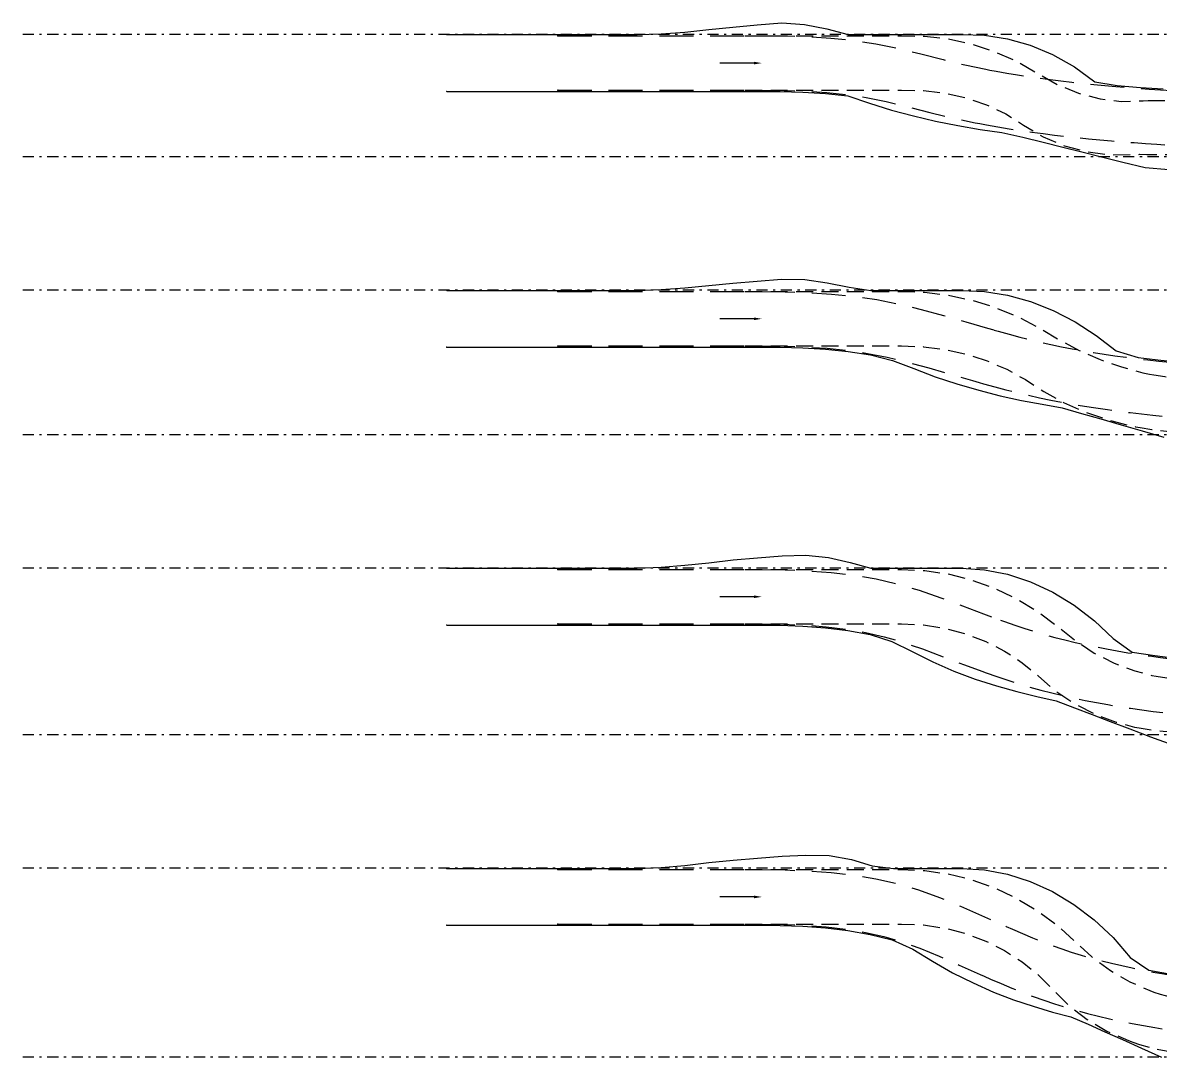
# Model space of a CAD drawing. Header units: millimetres. Extents: x -50 to 50, y -12 to 82.
# Drawn here: x -50 to 1.2, y 35 to 81.5 of the extents above; entities that cross this region are included whole.
import ezdxf
from ezdxf import colors
from ezdxf.entities.mleader import LeaderData, LeaderLine
from ezdxf.math import Vec2, Vec3

# ---------------------------------------------------------------- set-up
doc = ezdxf.new("R2010")
doc.units = ezdxf.units.MM
for name, pattern in [('DASHDOT', [1, 0.5, -0.25, 0, -0.25]), ('DASHED', [0.75, 0.5, -0.25]), ('DASHEDX2', [1.5, 1, -0.5])]:
    doc.linetypes.add(name, pattern=pattern)
doc.layers.add('ATVEHICLE', color=7, linetype='Continuous')
doc.layers.add('vej', color=7, linetype='DASHDOT')
doc.styles.get("Standard").update_dxf_attribs({"font": 'romans'})

# ---------------------------------------------------------------- blocks, each defined once
blk = doc.blocks.new('*U1565')
at = {"layer": 'ATVEHICLE', "color": 2, "lineweight": 0}
blk.add_circle((0, 0), 0.0127, dxfattribs=at)
blk = doc.blocks.new('*U1566')
at = {"layer": 'ATVEHICLE', "color": 2, "lineweight": 0}
blk.add_circle((0, 0), 0.0127, dxfattribs=at)
blk = doc.blocks.new('*U1567')
at = {"layer": 'ATVEHICLE', "color": 1, "lineweight": 0}
blk.add_circle((0, 0), 0.0127, dxfattribs=at)
blk = doc.blocks.new('*U1568')
at = {"layer": 'ATVEHICLE', "color": 1, "lineweight": 0}
blk.add_circle((0, 0), 0.0127, dxfattribs=at)
blk = doc.blocks.new('*U1575')
at = {"layer": 'ATVEHICLE', "color": 2, "lineweight": 0}
blk.add_circle((0, 0), 0.0127, dxfattribs=at)
blk = doc.blocks.new('*U1576')
at = {"layer": 'ATVEHICLE', "color": 2, "lineweight": 0}
blk.add_circle((0, 0), 0.0127, dxfattribs=at)
blk = doc.blocks.new('*U1577')
at = {"layer": 'ATVEHICLE', "color": 1, "lineweight": 0}
blk.add_circle((0, 0), 0.0127, dxfattribs=at)
blk = doc.blocks.new('*U1578')
at = {"layer": 'ATVEHICLE', "color": 1, "lineweight": 0}
blk.add_circle((0, 0), 0.0127, dxfattribs=at)
blk = doc.blocks.new('*U1585')
at = {"layer": 'ATVEHICLE', "color": 2, "lineweight": 0}
blk.add_circle((0, 0), 0.0127, dxfattribs=at)
blk = doc.blocks.new('*U1586')
at = {"layer": 'ATVEHICLE', "color": 2, "lineweight": 0}
blk.add_circle((0, 0), 0.0127, dxfattribs=at)
blk = doc.blocks.new('*U1587')
at = {"layer": 'ATVEHICLE', "color": 1, "lineweight": 0}
blk.add_circle((0, 0), 0.0127, dxfattribs=at)
blk = doc.blocks.new('*U1588')
at = {"layer": 'ATVEHICLE', "color": 1, "lineweight": 0}
blk.add_circle((0, 0), 0.0127, dxfattribs=at)
blk = doc.blocks.new('*U1595')
at = {"layer": 'ATVEHICLE', "color": 2, "lineweight": 0}
blk.add_circle((0, 0), 0.0127, dxfattribs=at)
blk = doc.blocks.new('*U1596')
at = {"layer": 'ATVEHICLE', "color": 2, "lineweight": 0}
blk.add_circle((0, 0), 0.0127, dxfattribs=at)
blk = doc.blocks.new('*U1597')
at = {"layer": 'ATVEHICLE', "color": 1, "lineweight": 0}
blk.add_circle((0, 0), 0.0127, dxfattribs=at)
blk = doc.blocks.new('*U1598')
at = {"layer": 'ATVEHICLE', "color": 1, "lineweight": 0}
blk.add_circle((0, 0), 0.0127, dxfattribs=at)
blk = doc.blocks.new('BUS 15 S')
at = {"layer": 'ATVEHICLE', "color": 1, "linetype": 'Continuous', "ltscale": 1.524, "flags": 128}
for points in [[(-30.93, 80.974), (-29.859, 80.974), (-28.788, 80.974), (-27.716, 80.974), (-26.645, 80.974), (-25.573, 80.974), (-24.502, 80.974), (-23.43, 80.974), (-22.359, 80.974), (-21.288, 81.007), (-20.215, 81.085), (-19.137, 81.205), (-18.053, 81.316), (-16.96, 81.416), (-15.855, 81.507), (-15.855, 81.507), (-14.828, 81.429), (-13.835, 81.228), (-12.866, 80.984), (-11.848, 80.975), (-10.827, 80.975), (-9.807, 80.975), (-8.786, 80.975), (-7.765, 80.975), (-6.741, 80.947), (-5.707, 80.79), (-4.679, 80.497), (-3.67, 80.075), (-2.694, 79.531), (-1.772, 78.847), (-0.767, 78.686), (0.275, 78.604), (1.306, 78.534)], [(-30.93, 78.424), (-29.859, 78.424), (-28.788, 78.424), (-27.716, 78.424), (-26.645, 78.424), (-25.573, 78.424), (-24.502, 78.424), (-23.43, 78.424), (-22.359, 78.424), (-21.288, 78.424), (-20.216, 78.424), (-19.145, 78.424), (-18.073, 78.424), (-17.002, 78.424), (-15.931, 78.417), (-15.931, 78.417), (-15.931, 78.417), (-14.91, 78.39), (-13.892, 78.329), (-12.877, 78.224), (-11.907, 77.886), (-10.925, 77.585), (-9.934, 77.321), (-8.936, 77.09), (-7.934, 76.889), (-6.933, 76.714), (-5.955, 76.569), (-5.01, 76.369), (-4.097, 76.138), (-3.211, 75.915), (-2.359, 75.699), (-1.468, 75.474), (-0.507, 75.232), (0.496, 74.997), (1.552, 74.914)], [(-30.93, 69.474), (-29.859, 69.474), (-28.788, 69.474), (-27.716, 69.474), (-26.645, 69.474), (-25.573, 69.474), (-24.502, 69.474), (-23.43, 69.474), (-22.359, 69.474), (-21.287, 69.516), (-20.214, 69.593), (-19.138, 69.688), (-18.053, 69.804), (-16.963, 69.891), (-15.861, 69.977), (-15.861, 69.977), (-14.822, 69.956), (-13.812, 69.818), (-12.831, 69.616), (-11.848, 69.474), (-10.827, 69.474), (-9.807, 69.474), (-8.786, 69.474), (-7.765, 69.474), (-6.736, 69.429), (-5.699, 69.26), (-4.667, 68.971), (-3.651, 68.568), (-2.664, 68.056), (-1.717, 67.439), (-0.811, 66.751), (0.171, 66.45), (1.204, 66.334), (2.233, 66.233)], [(-30.93, 66.924), (-29.859, 66.924), (-28.788, 66.924), (-27.716, 66.924), (-26.645, 66.924), (-25.573, 66.924), (-24.502, 66.924), (-23.43, 66.924), (-22.359, 66.924), (-21.288, 66.924), (-20.216, 66.924), (-19.145, 66.924), (-18.073, 66.924), (-17.002, 66.924), (-15.931, 66.914), (-15.931, 66.914), (-15.931, 66.914), (-14.91, 66.884), (-13.892, 66.824), (-12.876, 66.721), (-11.868, 66.569), (-10.879, 66.324), (-9.921, 65.954), (-8.959, 65.582), (-7.981, 65.267), (-6.998, 64.981), (-6.026, 64.733), (-5.072, 64.527), (-4.141, 64.349), (-3.236, 64.195), (-2.366, 63.943), (-1.505, 63.694), (-0.595, 63.43), (0.354, 63.155), (1.328, 62.872)], [(-30.93, 56.975), (-29.859, 56.975), (-28.788, 56.975), (-27.716, 56.975), (-26.645, 56.975), (-25.573, 56.975), (-24.502, 56.975), (-23.43, 56.975), (-22.359, 56.975), (-21.287, 57.03), (-20.213, 57.12), (-19.135, 57.228), (-18.046, 57.357), (-16.95, 57.451), (-15.84, 57.54), (-15.84, 57.54), (-14.78, 57.567), (-13.754, 57.46), (-12.782, 57.232), (-11.848, 56.975), (-10.827, 56.975), (-9.807, 56.975), (-8.786, 56.975), (-7.765, 56.975), (-6.735, 56.912), (-5.699, 56.706), (-4.672, 56.367), (-3.669, 55.902), (-2.706, 55.316), (-1.794, 54.617), (-0.947, 53.813), (-0.089, 53.201), (0.926, 53.052), (1.954, 52.922)], [(-30.93, 54.425), (-29.859, 54.425), (-28.788, 54.425), (-27.716, 54.425), (-26.645, 54.425), (-25.573, 54.425), (-24.502, 54.425), (-23.43, 54.425), (-22.359, 54.425), (-21.288, 54.425), (-20.216, 54.425), (-19.145, 54.425), (-18.073, 54.425), (-17.002, 54.424), (-15.931, 54.412), (-15.931, 54.412), (-15.931, 54.412), (-14.911, 54.375), (-13.893, 54.301), (-12.88, 54.178), (-11.876, 53.996), (-10.907, 53.69), (-9.985, 53.232), (-9.059, 52.766), (-8.111, 52.356), (-7.151, 51.997), (-6.203, 51.687), (-5.275, 51.43), (-4.376, 51.208), (-3.509, 51.011), (-2.687, 50.699), (-1.889, 50.395), (-1.081, 50.088), (-0.198, 49.752), (0.732, 49.398), (1.697, 49.056)], [(-30.93, 43.475), (-29.859, 43.475), (-28.788, 43.475), (-27.716, 43.475), (-26.645, 43.475), (-25.573, 43.475), (-24.502, 43.475), (-23.43, 43.475), (-22.359, 43.475), (-21.287, 43.525), (-20.214, 43.613), (-19.134, 43.738), (-18.048, 43.848), (-16.953, 43.942), (-15.843, 44.034), (-15.843, 44.034), (-14.781, 44.07), (-13.717, 44.067), (-12.725, 43.876), (-11.795, 43.6), (-10.827, 43.475), (-9.807, 43.475), (-8.786, 43.475), (-7.765, 43.475), (-6.738, 43.42), (-5.704, 43.223), (-4.678, 42.894), (-3.676, 42.438), (-2.712, 41.861), (-1.799, 41.17), (-0.95, 40.374), (-0.182, 39.476), (0.66, 38.905), (1.668, 38.729)], [(-30.93, 40.925), (-29.859, 40.925), (-28.788, 40.925), (-27.716, 40.925), (-26.645, 40.925), (-25.573, 40.925), (-24.502, 40.925), (-23.43, 40.925), (-22.359, 40.925), (-21.288, 40.925), (-20.216, 40.925), (-19.145, 40.925), (-18.073, 40.925), (-17.002, 40.924), (-15.931, 40.913), (-15.931, 40.913), (-15.931, 40.913), (-14.911, 40.878), (-13.893, 40.806), (-12.879, 40.687), (-11.875, 40.509), (-10.885, 40.262), (-9.957, 39.846), (-9.07, 39.313), (-8.174, 38.781), (-7.251, 38.327), (-6.335, 37.916), (-5.428, 37.574), (-4.541, 37.277), (-3.682, 37.021), (-2.854, 36.808), (-2.074, 36.473), (-1.321, 36.135), (-0.534, 35.781), (0.327, 35.395), (1.233, 34.988)]]:
    blk.add_lwpolyline(points, dxfattribs=at)
at = {"layer": 'ATVEHICLE', "color": 2, "linetype": 'DASHEDX2', "ltscale": 1.524, "flags": 128}
for points in [[(-25.93, 80.924), (-24.91, 80.924), (-23.889, 80.924), (-22.869, 80.924), (-21.848, 80.924), (-20.827, 80.924), (-19.807, 80.924), (-18.786, 80.924), (-17.765, 80.924), (-16.741, 80.924), (-15.707, 80.914), (-14.672, 80.882), (-13.642, 80.817), (-12.624, 80.712), (-11.624, 80.56), (-10.614, 80.351), (-9.598, 80.106), (-8.596, 79.854), (-7.62, 79.617), (-6.677, 79.414), (-6.49, 79.378)], [(-6.49, 79.378), (-6.204, 79.325), (-5.726, 79.24), (-5.244, 79.161), (-4.76, 79.087), (-4.274, 79.017), (-3.786, 78.952), (-3.295, 78.891), (-2.803, 78.834), (-2.31, 78.78), (-1.815, 78.73), (-1.319, 78.684), (-0.822, 78.64), (-0.324, 78.599), (0.176, 78.561), (0.675, 78.526), (1.176, 78.492), (1.677, 78.461), (2.179, 78.432), (2.682, 78.405), (3.185, 78.38), (3.688, 78.356), (4.192, 78.334), (4.696, 78.313), (5.201, 78.294), (5.706, 78.276), (6.211, 78.259), (6.716, 78.243), (7.222, 78.229), (7.728, 78.215), (8.234, 78.202), (8.74, 78.191), (9.247, 78.179), (9.753, 78.169), (10.26, 78.159), (10.767, 78.15), (11.274, 78.142), (11.781, 78.134), (12.288, 78.127), (12.796, 78.12), (13.303, 78.113), (13.811, 78.108), (14.318, 78.102), (14.826, 78.097), (15.333, 78.092), (15.841, 78.087), (16.349, 78.083), (16.857, 78.079), (17.365, 78.076), (17.873, 78.072), (18.381, 78.069), (18.889, 78.066), (19.397, 78.063), (19.905, 78.061), (20.413, 78.058), (20.921, 78.056), (21.43, 78.054), (21.938, 78.052), (22.446, 78.05), (22.954, 78.048), (23.056, 78.048)], [(-25.93, 78.474), (-24.91, 78.474), (-23.889, 78.474), (-22.869, 78.474), (-21.848, 78.474), (-20.827, 78.474), (-19.807, 78.474), (-18.786, 78.474), (-17.765, 78.474), (-16.747, 78.474), (-15.749, 78.464), (-14.778, 78.434), (-13.836, 78.375), (-12.926, 78.281), (-12.056, 78.148), (-11.154, 77.961), (-10.19, 77.729), (-9.191, 77.477), (-8.176, 77.231), (-7.155, 77.011), (-6.952, 76.972)], [(-6.952, 76.972), (-6.648, 76.915), (-6.14, 76.825), (-5.632, 76.742), (-5.122, 76.663), (-4.612, 76.59), (-4.101, 76.522), (-3.59, 76.459), (-3.078, 76.399), (-2.566, 76.344), (-2.054, 76.292), (-1.542, 76.244), (-1.03, 76.199), (-0.518, 76.157), (-0.006, 76.118), (0.506, 76.081), (1.018, 76.047), (1.53, 76.016), (2.042, 75.986), (2.553, 75.958), (3.065, 75.933), (3.576, 75.908), (4.088, 75.886), (4.599, 75.865), (5.11, 75.846), (5.621, 75.827), (6.132, 75.81), (6.643, 75.795), (7.153, 75.78), (7.664, 75.766), (8.174, 75.753), (8.684, 75.741), (9.195, 75.73), (9.705, 75.72), (10.215, 75.71), (10.725, 75.701), (11.234, 75.692), (11.744, 75.684), (12.254, 75.677), (12.763, 75.67), (13.273, 75.664), (13.783, 75.658), (14.292, 75.652), (14.801, 75.647), (15.311, 75.642), (15.82, 75.637), (16.329, 75.633), (16.838, 75.629), (17.348, 75.626), (17.857, 75.622), (18.366, 75.619), (18.875, 75.616), (19.384, 75.613), (19.893, 75.611), (20.402, 75.608), (20.911, 75.606), (21.42, 75.604), (21.929, 75.602), (22.437, 75.6), (22.946, 75.598), (23.048, 75.598)], [(-25.93, 69.424), (-24.91, 69.424), (-23.889, 69.424), (-22.869, 69.424), (-21.848, 69.424), (-20.827, 69.424), (-19.807, 69.424), (-18.786, 69.424), (-17.765, 69.424), (-16.737, 69.423), (-15.698, 69.41), (-14.659, 69.376), (-13.624, 69.31), (-12.598, 69.206), (-11.586, 69.057), (-10.586, 68.86), (-9.579, 68.615), (-8.576, 68.342), (-7.582, 68.057), (-6.6, 67.774), (-6.308, 67.691)], [(-6.308, 67.691), (-6.114, 67.636), (-5.631, 67.503), (-5.151, 67.376), (-4.675, 67.254), (-4.212, 67.143), (-3.745, 67.039), (-3.273, 66.942), (-2.798, 66.85), (-2.319, 66.763), (-1.838, 66.683), (-1.353, 66.607), (-0.866, 66.536), (-0.377, 66.469), (0.114, 66.407), (0.606, 66.349), (1.1, 66.294), (1.596, 66.243), (2.093, 66.196), (2.591, 66.151), (3.09, 66.11), (3.59, 66.071), (4.091, 66.034), (4.593, 66), (5.095, 65.969), (5.598, 65.939), (6.102, 65.911), (6.606, 65.886), (7.11, 65.861), (7.615, 65.839), (8.121, 65.818), (8.626, 65.798), (9.132, 65.78), (9.638, 65.763), (10.145, 65.747), (10.652, 65.732), (11.159, 65.718), (11.666, 65.705), (12.174, 65.693), (12.681, 65.682), (13.189, 65.671), (13.697, 65.661), (14.205, 65.652), (14.713, 65.644), (15.221, 65.636), (15.73, 65.628), (16.238, 65.621), (16.747, 65.615), (17.255, 65.609), (17.764, 65.603), (18.273, 65.598), (18.782, 65.593), (19.291, 65.588), (19.8, 65.584), (20.309, 65.58), (20.818, 65.576), (21.327, 65.573), (21.836, 65.57), (22.346, 65.567), (22.855, 65.564), (23.059, 65.563)], [(-25.93, 66.974), (-24.91, 66.974), (-23.889, 66.974), (-22.869, 66.974), (-21.848, 66.974), (-20.827, 66.974), (-19.807, 66.974), (-18.786, 66.974), (-17.765, 66.974), (-16.747, 66.973), (-15.747, 66.961), (-14.77, 66.928), (-13.818, 66.868), (-12.892, 66.774), (-11.994, 66.642), (-11.114, 66.467), (-10.192, 66.243), (-9.238, 65.984), (-8.263, 65.704), (-7.274, 65.419), (-6.975, 65.334)], [(-6.975, 65.334), (-6.776, 65.277), (-6.275, 65.139), (-5.772, 65.006), (-5.268, 64.877), (-4.767, 64.757), (-4.263, 64.645), (-3.758, 64.54), (-3.251, 64.442), (-2.742, 64.35), (-2.232, 64.265), (-1.722, 64.185), (-1.21, 64.11), (-0.699, 64.04), (-0.186, 63.975), (0.326, 63.915), (0.839, 63.858), (1.352, 63.806), (1.866, 63.756), (2.379, 63.71), (2.892, 63.668), (3.406, 63.628), (3.919, 63.59), (4.432, 63.556), (4.945, 63.523), (5.458, 63.493), (5.971, 63.465), (6.484, 63.439), (6.997, 63.414), (7.509, 63.391), (8.022, 63.37), (8.534, 63.35), (9.046, 63.332), (9.558, 63.314), (10.07, 63.298), (10.582, 63.283), (11.094, 63.269), (11.605, 63.256), (12.117, 63.244), (12.628, 63.232), (13.139, 63.222), (13.651, 63.212), (14.162, 63.203), (14.673, 63.194), (15.184, 63.186), (15.695, 63.178), (16.206, 63.171), (16.716, 63.165), (17.227, 63.159), (17.738, 63.153), (18.248, 63.148), (18.759, 63.143), (19.269, 63.138), (19.78, 63.134), (20.29, 63.13), (20.801, 63.126), (21.311, 63.123), (21.821, 63.12), (22.331, 63.117), (22.842, 63.114), (23.046, 63.113)], [(-25.93, 56.925), (-24.91, 56.925), (-23.889, 56.925), (-22.869, 56.925), (-21.848, 56.925), (-20.827, 56.925), (-19.807, 56.925), (-18.786, 56.925), (-17.765, 56.925), (-16.736, 56.923), (-15.697, 56.907), (-14.66, 56.865), (-13.63, 56.787), (-12.614, 56.666), (-11.616, 56.495), (-10.641, 56.271), (-9.678, 55.988), (-8.701, 55.652), (-7.73, 55.291), (-6.774, 54.928), (-6.023, 54.649)], [(-25.93, 54.475), (-24.91, 54.475), (-23.889, 54.475), (-22.869, 54.475), (-21.848, 54.475), (-20.827, 54.475), (-19.807, 54.475), (-18.786, 54.475), (-17.765, 54.475), (-16.75, 54.473), (-15.758, 54.458), (-14.794, 54.418), (-13.859, 54.348), (-12.957, 54.24), (-12.088, 54.091), (-11.255, 53.9), (-10.425, 53.655), (-9.53, 53.347), (-8.597, 53), (-7.64, 52.636), (-6.863, 52.348)], [(-6.023, 54.649), (-5.837, 54.582), (-5.377, 54.42), (-4.921, 54.267), (-4.471, 54.124), (-4.025, 53.992), (-3.574, 53.868), (-3.117, 53.751), (-2.655, 53.641), (-2.188, 53.537), (-1.717, 53.439), (-1.242, 53.348), (-0.764, 53.262), (-0.283, 53.181), (0.201, 53.106), (0.688, 53.035), (1.176, 52.968), (1.667, 52.906), (2.159, 52.848), (2.652, 52.794), (3.148, 52.743), (3.644, 52.696), (4.142, 52.651), (4.64, 52.61), (5.14, 52.571), (5.64, 52.534), (6.141, 52.501), (6.643, 52.469), (7.145, 52.439), (7.648, 52.412), (8.152, 52.386), (8.656, 52.362), (9.16, 52.339), (9.665, 52.318), (10.17, 52.299), (10.675, 52.281), (11.181, 52.264), (11.687, 52.248), (12.193, 52.233), (12.7, 52.219), (13.206, 52.206), (13.713, 52.194), (14.22, 52.183), (14.728, 52.172), (15.235, 52.162), (15.742, 52.153), (16.25, 52.144), (16.758, 52.136), (17.265, 52.129), (17.773, 52.122), (18.281, 52.116), (18.79, 52.109), (19.298, 52.104), (19.806, 52.099), (20.314, 52.094), (20.823, 52.089), (21.331, 52.085), (21.84, 52.081), (22.348, 52.077), (22.857, 52.074), (23.06, 52.072)], [(-6.863, 52.348), (-6.668, 52.277), (-6.178, 52.105), (-5.687, 51.94), (-5.195, 51.783), (-4.703, 51.638), (-4.208, 51.501), (-3.71, 51.374), (-3.209, 51.254), (-2.706, 51.142), (-2.2, 51.037), (-1.694, 50.94), (-1.186, 50.848), (-0.677, 50.763), (-0.167, 50.683), (0.344, 50.609), (0.855, 50.539), (1.367, 50.475), (1.879, 50.414), (2.392, 50.358), (2.904, 50.305), (3.417, 50.256), (3.93, 50.21), (4.442, 50.168), (4.955, 50.128), (5.468, 50.091), (5.98, 50.056), (6.493, 50.024), (7.005, 49.993), (7.518, 49.965), (8.03, 49.939), (8.542, 49.915), (9.054, 49.892), (9.566, 49.87), (10.078, 49.851), (10.589, 49.832), (11.101, 49.815), (11.612, 49.799), (12.123, 49.784), (12.634, 49.77), (13.146, 49.757), (13.656, 49.744), (14.167, 49.733), (14.678, 49.722), (15.189, 49.713), (15.699, 49.703), (16.21, 49.695), (16.72, 49.687), (17.231, 49.679), (17.741, 49.672), (18.251, 49.666), (18.761, 49.66), (19.271, 49.654), (19.781, 49.649), (20.291, 49.644), (20.801, 49.639), (21.311, 49.635), (21.821, 49.631), (22.331, 49.627), (22.84, 49.624), (23.044, 49.622)], [(-25.93, 43.425), (-24.91, 43.425), (-23.889, 43.425), (-22.869, 43.425), (-21.848, 43.425), (-20.827, 43.425), (-19.807, 43.425), (-18.786, 43.425), (-17.765, 43.425), (-16.738, 43.423), (-15.702, 43.408), (-14.667, 43.368), (-13.64, 43.294), (-12.625, 43.176), (-11.629, 43.01), (-10.654, 42.79), (-9.709, 42.515), (-8.767, 42.175), (-7.814, 41.783), (-6.869, 41.366), (-5.939, 40.95), (-5.755, 40.868)], [(-25.93, 40.975), (-24.91, 40.975), (-23.889, 40.975), (-22.869, 40.975), (-21.848, 40.975), (-20.827, 40.975), (-19.807, 40.975), (-18.786, 40.975), (-17.765, 40.975), (-16.751, 40.973), (-15.76, 40.959), (-14.796, 40.922), (-13.862, 40.854), (-12.96, 40.749), (-12.091, 40.604), (-11.258, 40.416), (-10.465, 40.184), (-9.652, 39.89), (-8.779, 39.53), (-7.869, 39.13), (-6.937, 38.712), (-6.749, 38.628)], [(-5.755, 40.868), (-5.481, 40.747), (-5.028, 40.551), (-4.579, 40.363), (-4.135, 40.185), (-3.696, 40.018), (-3.262, 39.862), (-2.83, 39.717), (-2.389, 39.58), (-1.942, 39.451), (-1.488, 39.329), (-1.029, 39.214), (-0.564, 39.106), (-0.095, 39.004), (0.378, 38.908), (0.854, 38.818), (1.334, 38.734), (1.817, 38.655), (2.303, 38.581), (2.79, 38.512), (3.28, 38.447), (3.772, 38.386), (4.265, 38.329), (4.76, 38.276), (5.257, 38.226), (5.754, 38.18), (6.253, 38.136), (6.752, 38.096), (7.253, 38.058), (7.754, 38.022), (8.256, 37.989), (8.759, 37.958), (9.262, 37.929), (9.766, 37.902), (10.271, 37.877), (10.775, 37.854), (11.281, 37.832), (11.786, 37.811), (12.292, 37.792), (12.798, 37.774), (13.305, 37.758), (13.812, 37.742), (14.319, 37.727), (14.826, 37.714), (15.333, 37.701), (15.841, 37.689), (16.349, 37.678), (16.857, 37.668), (17.365, 37.659), (17.873, 37.65), (18.381, 37.641), (18.89, 37.633), (19.398, 37.626), (19.907, 37.619), (20.416, 37.613), (20.925, 37.607), (21.434, 37.602), (21.943, 37.597), (22.452, 37.592), (22.961, 37.587), (23.063, 37.586)], [(-6.749, 38.628), (-6.465, 38.504), (-5.99, 38.298), (-5.513, 38.099), (-5.034, 37.906), (-4.553, 37.722), (-4.071, 37.549), (-3.587, 37.387), (-3.098, 37.235), (-2.605, 37.092), (-2.108, 36.958), (-1.608, 36.833), (-1.106, 36.716), (-0.601, 36.606), (-0.095, 36.504), (0.413, 36.408), (0.922, 36.319), (1.432, 36.235), (1.943, 36.157), (2.455, 36.085), (2.967, 36.017), (3.48, 35.953), (3.993, 35.894), (4.506, 35.839), (5.019, 35.788), (5.532, 35.74), (6.046, 35.695), (6.559, 35.653), (7.073, 35.614), (7.586, 35.578), (8.099, 35.544), (8.613, 35.513), (9.126, 35.483), (9.639, 35.456), (10.152, 35.43), (10.664, 35.406), (11.177, 35.384), (11.69, 35.363), (12.202, 35.344), (12.714, 35.326), (13.227, 35.309), (13.739, 35.293), (14.25, 35.278), (14.762, 35.265), (15.274, 35.252), (15.786, 35.24), (16.297, 35.229), (16.809, 35.219), (17.32, 35.209), (17.831, 35.2), (18.342, 35.192), (18.853, 35.184), (19.364, 35.176), (19.875, 35.17), (20.386, 35.163), (20.897, 35.157), (21.408, 35.152), (21.919, 35.147), (22.429, 35.142), (22.94, 35.137), (23.042, 35.136)]]:
    blk.add_lwpolyline(points, dxfattribs=at)
at = {"layer": 'ATVEHICLE', "color": 2, "linetype": 'DASHED', "ltscale": 1.524, "flags": 128}
for points in [[(-18.64, 80.924), (-17.62, 80.924), (-16.599, 80.924), (-15.579, 80.924), (-14.558, 80.924), (-13.537, 80.924), (-12.517, 80.924), (-11.496, 80.924), (-10.475, 80.924), (-9.436, 80.904), (-8.381, 80.783), (-7.333, 80.556), (-6.305, 80.224), (-5.308, 79.79), (-4.354, 79.238), (-3.448, 78.724), (-2.505, 78.337), (-1.539, 78.084), (-0.566, 77.97), (0.398, 77.995), (0.62, 78.007)], [(-18.64, 78.474), (-17.62, 78.474), (-16.599, 78.474), (-15.579, 78.474), (-14.558, 78.474), (-13.537, 78.474), (-12.517, 78.474), (-11.496, 78.474), (-10.475, 78.474), (-9.473, 78.455), (-8.499, 78.341), (-7.553, 78.126), (-6.644, 77.815), (-5.78, 77.411), (-4.983, 76.907), (-4.103, 76.375), (-3.136, 75.971), (-2.106, 75.702), (-1.032, 75.571), (0.064, 75.584), (0.254, 75.592)], [(0.62, 78.007), (0.918, 78.008), (1.415, 78.01), (1.913, 78.012), (2.412, 78.014), (2.911, 78.015), (3.411, 78.016), (3.911, 78.017), (4.412, 78.018), (4.913, 78.019), (5.415, 78.02), (5.917, 78.02), (6.42, 78.021), (6.923, 78.021), (7.427, 78.022), (7.93, 78.022), (8.434, 78.022), (8.939, 78.023), (9.443, 78.023), (9.948, 78.023), (10.454, 78.023), (10.959, 78.023), (11.465, 78.023), (11.97, 78.024), (12.476, 78.024), (12.983, 78.024), (13.489, 78.024), (13.995, 78.024), (14.502, 78.024), (15.009, 78.024), (15.516, 78.024), (16.023, 78.024), (16.53, 78.024), (17.037, 78.024), (17.544, 78.024), (18.051, 78.024), (18.559, 78.024), (19.066, 78.024), (19.574, 78.024), (20.082, 78.024), (20.589, 78.024), (21.097, 78.024), (21.605, 78.024), (22.115, 78.024), (22.623, 78.024), (23.131, 78.024), (23.639, 78.024), (24.147, 78.024), (24.655, 78.024), (25.163, 78.024), (25.671, 78.024), (26.179, 78.024), (26.687, 78.024), (27.195, 78.024), (27.703, 78.024), (28.211, 78.024), (28.72, 78.024), (29.228, 78.024), (29.736, 78.024), (30.244, 78.024), (30.346, 78.024)], [(0.254, 75.592), (0.566, 75.59), (1.087, 75.588), (1.606, 75.586), (2.125, 75.585), (2.643, 75.584), (3.161, 75.582), (3.678, 75.581), (4.194, 75.58), (4.71, 75.58), (5.225, 75.579), (5.74, 75.578), (6.255, 75.578), (6.769, 75.577), (7.283, 75.577), (7.796, 75.577), (8.309, 75.576), (8.822, 75.576), (9.334, 75.576), (9.847, 75.576), (10.359, 75.575), (10.87, 75.575), (11.382, 75.575), (11.893, 75.575), (12.404, 75.575), (12.915, 75.575), (13.426, 75.575), (13.937, 75.575), (14.447, 75.575), (14.958, 75.575), (15.468, 75.575), (15.978, 75.575), (16.488, 75.574), (16.998, 75.574), (17.508, 75.574), (18.018, 75.574), (18.528, 75.574), (19.037, 75.574), (19.547, 75.574), (20.056, 75.574), (20.566, 75.574), (21.075, 75.574), (21.584, 75.574), (22.091, 75.574), (22.6, 75.574), (23.11, 75.574), (23.619, 75.574), (24.128, 75.574), (24.637, 75.574), (25.147, 75.574), (25.656, 75.574), (26.165, 75.574), (26.674, 75.574), (27.183, 75.574), (27.692, 75.574), (28.201, 75.574), (28.71, 75.574), (29.219, 75.574), (29.727, 75.574), (30.236, 75.574), (30.338, 75.574)], [(-18.64, 69.424), (-17.62, 69.424), (-16.599, 69.424), (-15.579, 69.424), (-14.558, 69.424), (-13.537, 69.424), (-12.517, 69.424), (-11.496, 69.424), (-10.475, 69.424), (-9.428, 69.39), (-8.372, 69.261), (-7.324, 69.036), (-6.292, 68.719), (-5.285, 68.31), (-4.314, 67.812), (-3.396, 67.259), (-2.475, 66.774), (-1.533, 66.363), (-0.576, 66.029), (0.394, 65.772), (0.687, 65.71)], [(-18.64, 66.974), (-17.62, 66.974), (-16.599, 66.974), (-15.579, 66.974), (-14.558, 66.974), (-13.537, 66.974), (-12.517, 66.974), (-11.496, 66.974), (-10.475, 66.974), (-9.476, 66.942), (-8.497, 66.818), (-7.543, 66.606), (-6.62, 66.306), (-5.736, 65.923), (-4.897, 65.46), (-4.073, 64.925), (-3.183, 64.438), (-2.245, 64.021), (-1.265, 63.678), (-0.251, 63.409), (0.058, 63.343)], [(0.687, 65.71), (0.882, 65.673), (1.371, 65.594), (1.862, 65.534), (2.352, 65.495), (2.829, 65.499), (3.325, 65.502), (3.821, 65.505), (4.318, 65.508), (4.817, 65.51), (5.315, 65.512), (5.815, 65.513), (6.315, 65.515), (6.816, 65.516), (7.317, 65.517), (7.819, 65.518), (8.322, 65.519), (8.824, 65.52), (9.328, 65.52), (9.832, 65.521), (10.336, 65.521), (10.84, 65.522), (11.345, 65.522), (11.85, 65.522), (12.356, 65.523), (12.862, 65.523), (13.368, 65.523), (13.874, 65.523), (14.381, 65.523), (14.887, 65.523), (15.394, 65.524), (15.901, 65.524), (16.409, 65.524), (16.916, 65.524), (17.424, 65.524), (17.932, 65.524), (18.439, 65.524), (18.948, 65.524), (19.456, 65.524), (19.964, 65.524), (20.472, 65.524), (20.981, 65.524), (21.489, 65.524), (21.998, 65.524), (22.507, 65.524), (23.015, 65.524), (23.524, 65.524), (24.033, 65.524), (24.542, 65.524), (25.051, 65.524), (25.56, 65.524), (26.072, 65.524), (26.581, 65.524), (27.09, 65.524), (27.599, 65.524), (28.108, 65.524), (28.617, 65.524), (29.126, 65.524), (29.635, 65.524), (30.145, 65.524), (30.348, 65.524)], [(0.058, 63.343), (0.266, 63.303), (0.789, 63.217), (1.317, 63.151), (1.849, 63.104), (2.389, 63.1), (2.914, 63.096), (3.437, 63.094), (3.96, 63.091), (4.482, 63.089), (5.003, 63.087), (5.523, 63.085), (6.042, 63.084), (6.561, 63.083), (7.08, 63.082), (7.597, 63.081), (8.115, 63.08), (8.631, 63.079), (9.148, 63.079), (9.663, 63.078), (10.179, 63.078), (10.694, 63.077), (11.208, 63.077), (11.723, 63.076), (12.237, 63.076), (12.751, 63.076), (13.264, 63.076), (13.777, 63.076), (14.29, 63.075), (14.803, 63.075), (15.316, 63.075), (15.828, 63.075), (16.34, 63.075), (16.852, 63.075), (17.364, 63.075), (17.876, 63.075), (18.388, 63.075), (18.899, 63.075), (19.411, 63.075), (19.922, 63.075), (20.433, 63.075), (20.944, 63.075), (21.455, 63.075), (21.966, 63.075), (22.477, 63.074), (22.988, 63.074), (23.498, 63.074), (24.009, 63.074), (24.52, 63.074), (25.03, 63.074), (25.54, 63.074), (26.049, 63.074), (26.559, 63.074), (27.07, 63.074), (27.58, 63.074), (28.09, 63.074), (28.601, 63.074), (29.111, 63.074), (29.621, 63.074), (30.132, 63.074), (30.336, 63.074)], [(-18.64, 56.925), (-17.62, 56.925), (-16.599, 56.925), (-15.579, 56.925), (-14.558, 56.925), (-13.537, 56.925), (-12.517, 56.925), (-11.496, 56.925), (-10.475, 56.925), (-9.422, 56.878), (-8.365, 56.719), (-7.32, 56.455), (-6.298, 56.087), (-5.311, 55.618), (-4.37, 55.052), (-3.486, 54.394), (-2.663, 53.728), (-1.8, 53.165), (-0.899, 52.706), (0.032, 52.357), (0.791, 52.159)], [(-18.64, 54.475), (-17.62, 54.475), (-16.599, 54.475), (-15.579, 54.475), (-14.558, 54.475), (-13.537, 54.475), (-12.517, 54.475), (-11.496, 54.475), (-10.475, 54.475), (-9.485, 54.43), (-8.516, 54.28), (-7.579, 54.031), (-6.681, 53.687), (-5.831, 53.252), (-5.037, 52.731), (-4.305, 52.131), (-3.56, 51.472), (-2.714, 50.899), (-1.792, 50.425), (-0.806, 50.055), (0.018, 49.838)], [(0.791, 52.159), (0.982, 52.121), (1.461, 52.046), (1.941, 52), (2.42, 51.983), (2.908, 51.987), (3.4, 51.992), (3.893, 51.996), (4.387, 52), (4.882, 52.003), (5.378, 52.006), (5.875, 52.008), (6.372, 52.011), (6.871, 52.012), (7.37, 52.014), (7.869, 52.015), (8.37, 52.017), (8.87, 52.018), (9.372, 52.019), (9.874, 52.019), (10.376, 52.02), (10.879, 52.021), (11.382, 52.021), (11.886, 52.022), (12.39, 52.022), (12.894, 52.023), (13.399, 52.023), (13.904, 52.023), (14.409, 52.023), (14.914, 52.024), (15.42, 52.024), (15.926, 52.024), (16.432, 52.024), (16.939, 52.024), (17.445, 52.024), (17.952, 52.024), (18.459, 52.024), (18.966, 52.025), (19.473, 52.025), (19.98, 52.025), (20.488, 52.025), (20.995, 52.025), (21.503, 52.025), (22.011, 52.025), (22.519, 52.025), (23.027, 52.025), (23.535, 52.025), (24.043, 52.025), (24.551, 52.025), (25.059, 52.025), (25.568, 52.025), (26.076, 52.025), (26.585, 52.025), (27.093, 52.025), (27.604, 52.025), (28.112, 52.025), (28.621, 52.025), (29.129, 52.025), (29.638, 52.025), (30.147, 52.025), (30.35, 52.025)], [(0.018, 49.838), (0.228, 49.795), (0.759, 49.707), (1.296, 49.649), (1.838, 49.62), (2.371, 49.613), (2.898, 49.608), (3.424, 49.604), (3.948, 49.6), (4.472, 49.597), (4.995, 49.594), (5.517, 49.592), (6.038, 49.589), (6.559, 49.588), (7.078, 49.586), (7.597, 49.585), (8.115, 49.583), (8.633, 49.582), (9.15, 49.581), (9.667, 49.581), (10.183, 49.58), (10.699, 49.579), (11.214, 49.579), (11.729, 49.578), (12.243, 49.578), (12.757, 49.577), (13.271, 49.577), (13.785, 49.577), (14.298, 49.577), (14.811, 49.576), (15.323, 49.576), (15.836, 49.576), (16.348, 49.576), (16.86, 49.576), (17.372, 49.576), (17.884, 49.576), (18.395, 49.576), (18.906, 49.575), (19.418, 49.575), (19.929, 49.575), (20.44, 49.575), (20.95, 49.575), (21.461, 49.575), (21.972, 49.575), (22.482, 49.575), (22.993, 49.575), (23.503, 49.575), (24.013, 49.575), (24.523, 49.575), (25.034, 49.575), (25.544, 49.575), (26.054, 49.575), (26.564, 49.575), (27.073, 49.575), (27.581, 49.575), (28.091, 49.575), (28.601, 49.575), (29.111, 49.575), (29.62, 49.575), (30.13, 49.575), (30.334, 49.575)], [(-18.64, 43.425), (-17.62, 43.425), (-16.599, 43.425), (-15.579, 43.425), (-14.558, 43.425), (-13.537, 43.425), (-12.517, 43.425), (-11.496, 43.425), (-10.475, 43.425), (-9.426, 43.383), (-8.372, 43.232), (-7.328, 42.976), (-6.307, 42.616), (-5.32, 42.154), (-4.378, 41.595), (-3.491, 40.945), (-2.674, 40.203), (-1.9, 39.501), (-1.073, 38.892), (-0.203, 38.385), (0.704, 37.986), (0.889, 37.92)], [(-18.64, 40.975), (-17.62, 40.975), (-16.599, 40.975), (-15.579, 40.975), (-14.558, 40.975), (-13.537, 40.975), (-12.517, 40.975), (-11.496, 40.975), (-10.475, 40.975), (-9.484, 40.935), (-8.516, 40.793), (-7.579, 40.551), (-6.681, 40.214), (-5.829, 39.785), (-5.034, 39.271), (-4.3, 38.677), (-3.643, 38.008), (-2.929, 37.302), (-2.119, 36.683), (-1.226, 36.159), (-0.265, 35.737), (-0.065, 35.665)], [(0.889, 37.92), (1.168, 37.829), (1.636, 37.699), (2.109, 37.599), (2.584, 37.527), (3.06, 37.484), (3.536, 37.47), (4.022, 37.477), (4.513, 37.484), (5.005, 37.489), (5.498, 37.493), (5.992, 37.497), (6.488, 37.501), (6.984, 37.504), (7.481, 37.507), (7.978, 37.509), (8.477, 37.511), (8.976, 37.513), (9.476, 37.514), (9.976, 37.516), (10.477, 37.517), (10.979, 37.518), (11.481, 37.519), (11.984, 37.52), (12.487, 37.52), (12.991, 37.521), (13.495, 37.522), (14, 37.522), (14.504, 37.522), (15.009, 37.523), (15.515, 37.523), (16.021, 37.523), (16.527, 37.523), (17.033, 37.524), (17.54, 37.524), (18.046, 37.524), (18.553, 37.524), (19.06, 37.524), (19.568, 37.524), (20.075, 37.524), (20.583, 37.525), (21.091, 37.525), (21.599, 37.525), (22.107, 37.525), (22.615, 37.525), (23.123, 37.525), (23.632, 37.525), (24.14, 37.525), (24.649, 37.525), (25.158, 37.525), (25.666, 37.525), (26.175, 37.525), (26.684, 37.525), (27.193, 37.525), (27.702, 37.525), (28.211, 37.525), (28.721, 37.525), (29.232, 37.525), (29.741, 37.525), (30.251, 37.525), (30.352, 37.525)], [(-0.065, 35.665), (0.237, 35.565), (0.751, 35.421), (1.275, 35.304), (1.807, 35.217), (2.345, 35.158), (2.888, 35.129), (3.422, 35.123), (3.952, 35.116), (4.48, 35.111), (5.007, 35.107), (5.533, 35.103), (6.059, 35.099), (6.583, 35.096), (7.106, 35.093), (7.628, 35.091), (8.15, 35.089), (8.671, 35.087), (9.191, 35.086), (9.71, 35.084), (10.229, 35.083), (10.748, 35.082), (11.265, 35.081), (11.782, 35.08), (12.299, 35.08), (12.815, 35.079), (13.331, 35.078), (13.847, 35.078), (14.362, 35.078), (14.876, 35.077), (15.391, 35.077), (15.905, 35.077), (16.419, 35.077), (16.932, 35.076), (17.445, 35.076), (17.958, 35.076), (18.471, 35.076), (18.984, 35.076), (19.496, 35.076), (20.009, 35.076), (20.521, 35.075), (21.033, 35.075), (21.545, 35.075), (22.056, 35.075), (22.568, 35.075), (23.079, 35.075), (23.591, 35.075), (24.102, 35.075), (24.613, 35.075), (25.124, 35.075), (25.635, 35.075), (26.146, 35.075), (26.657, 35.075), (27.168, 35.075), (27.679, 35.075), (28.189, 35.075), (28.7, 35.075), (29.208, 35.075), (29.719, 35.075), (30.23, 35.075), (30.332, 35.075)]]:
    blk.add_lwpolyline(points, dxfattribs=at)
at = {"layer": 'vej'}
for p, q in [((-50, 80.999), (50, 80.999)), ((-50, 75.499), (50, 75.499)), ((-50, 69.499), (50, 69.499)), ((-50, 62.999), (50, 62.999)), ((-50, 57), (50, 57)), ((-50, 49.5), (50, 49.5)), ((-50, 43.5), (50, 43.5)), ((-50, 35), (50, 35))]:
    blk.add_line(p, q, dxfattribs=at)
at = {"layer": 'ATVEHICLE'}
for name, p in [('*U1567', (-30.93, 80.974)), ('*U1565', (-25.93, 80.924)), ('*U1568', (-30.93, 78.424)), ('*U1566', (-25.93, 78.474)), ('*U1577', (-30.93, 69.474)), ('*U1575', (-25.93, 69.424)), ('*U1578', (-30.93, 66.924)), ('*U1576', (-25.93, 66.974)), ('*U1587', (-30.93, 56.975)), ('*U1585', (-25.93, 56.925)), ('*U1588', (-30.93, 54.425)), ('*U1586', (-25.93, 54.475)), ('*U1597', (-30.93, 43.475)), ('*U1595', (-25.93, 43.425)), ('*U1596', (-25.93, 40.975)), ('*U1598', (-30.93, 40.925))]:
    blk.add_blockref(name, p, dxfattribs=at)
ml = blk.add_multileader_mtext('Standard')
ml.set_content('', color=256)
ml.set_leader_properties()
ml.build(insert=Vec2(0, 0))
ml.multileader.update_dxf_attribs({"text_right_attachment_type": 6, "dogleg_length": 0.36, "arrow_head_size": 0.36})
ctx = ml.context
ctx.base_point, ctx.char_height, ctx.arrow_head_size, ctx.landing_gap_size, ctx.plane_origin = Vec3(-18.815, 79.875), 0.36, 0.36, 0.18, Vec3(-16.746, 79.695)
ctx.right_attachment, ctx.text_align_type = 6, 2
notes = []
notes.append((ctx, [(0, (1, 1, 0), (-17.735, 79.695), (-1, 0), 0.72, [(0, [(-16.746, 79.695)], 0, [])])]))
ctx.mtext.insert, ctx.mtext.alignment, ctx.mtext.flow_direction = Vec3(-18.635, 80.055), 3, 5
ml = blk.add_multileader_mtext('Standard')
ml.set_content('', color=256)
ml.set_leader_properties()
ml.build(insert=Vec2(0, 0))
ml.multileader.update_dxf_attribs({"text_right_attachment_type": 6, "dogleg_length": 0.36, "arrow_head_size": 0.36})
ctx = ml.context
ctx.base_point, ctx.char_height, ctx.arrow_head_size, ctx.landing_gap_size, ctx.plane_origin = Vec3(-18.815, 68.375), 0.36, 0.36, 0.18, Vec3(-16.746, 68.195)
ctx.right_attachment, ctx.text_align_type = 6, 2
notes.append((ctx, [(0, (1, 1, 0), (-17.735, 68.195), (-1, 0), 0.72, [(0, [(-16.746, 68.195)], 0, [])])]))
ctx.mtext.insert, ctx.mtext.alignment, ctx.mtext.flow_direction = Vec3(-18.635, 68.555), 3, 5
ml = blk.add_multileader_mtext('Standard')
ml.set_content('', color=256)
ml.set_leader_properties()
ml.build(insert=Vec2(0, 0))
ml.multileader.update_dxf_attribs({"text_right_attachment_type": 6, "dogleg_length": 0.36, "arrow_head_size": 0.36})
ctx = ml.context
ctx.base_point, ctx.char_height, ctx.arrow_head_size, ctx.landing_gap_size, ctx.plane_origin = Vec3(-18.815, 55.876), 0.36, 0.36, 0.18, Vec3(-16.746, 55.696)
ctx.right_attachment, ctx.text_align_type = 6, 2
notes.append((ctx, [(0, (1, 1, 0), (-17.735, 55.696), (-1, 0), 0.72, [(0, [(-16.746, 55.696)], 0, [])])]))
ctx.mtext.insert, ctx.mtext.alignment, ctx.mtext.flow_direction = Vec3(-18.635, 56.056), 3, 5
ml = blk.add_multileader_mtext('Standard')
ml.set_content('', color=256)
ml.set_leader_properties()
ml.build(insert=Vec2(0, 0))
ml.multileader.update_dxf_attribs({"text_right_attachment_type": 6, "dogleg_length": 0.36, "arrow_head_size": 0.36})
ctx = ml.context
ctx.base_point, ctx.char_height, ctx.arrow_head_size, ctx.landing_gap_size, ctx.plane_origin = Vec3(-18.815, 42.376), 0.36, 0.36, 0.18, Vec3(-16.746, 42.196)
ctx.right_attachment, ctx.text_align_type = 6, 2
notes.append((ctx, [(0, (1, 1, 0), (-17.735, 42.196), (-1, 0), 0.72, [(0, [(-16.746, 42.196)], 0, [])])]))
ctx.mtext.insert, ctx.mtext.alignment, ctx.mtext.flow_direction = Vec3(-18.635, 42.556), 3, 5
for ctx, leaders in notes:
    for number, flags, end, landing, length, lines in leaders:
        leader = LeaderData()
        leader.index, (leader.has_last_leader_line, leader.has_dogleg_vector, leader.attachment_direction) = number, flags
        leader.last_leader_point, leader.dogleg_vector, leader.dogleg_length = Vec3(end), Vec3(landing), length
        for number, points, colour, breaks in lines:
            line = LeaderLine()
            line.index, line.vertices, line.color, line.breaks = number, Vec3.list(points), colors.encode_raw_color(colour), breaks
            leader.lines.append(line)
        ctx.leaders.append(leader)

msp = doc.modelspace()

# ---------------------------------------------------------------- block references
msp.add_blockref('BUS 15 S', (0, 0))

doc.saveas('drawing.dxf')
